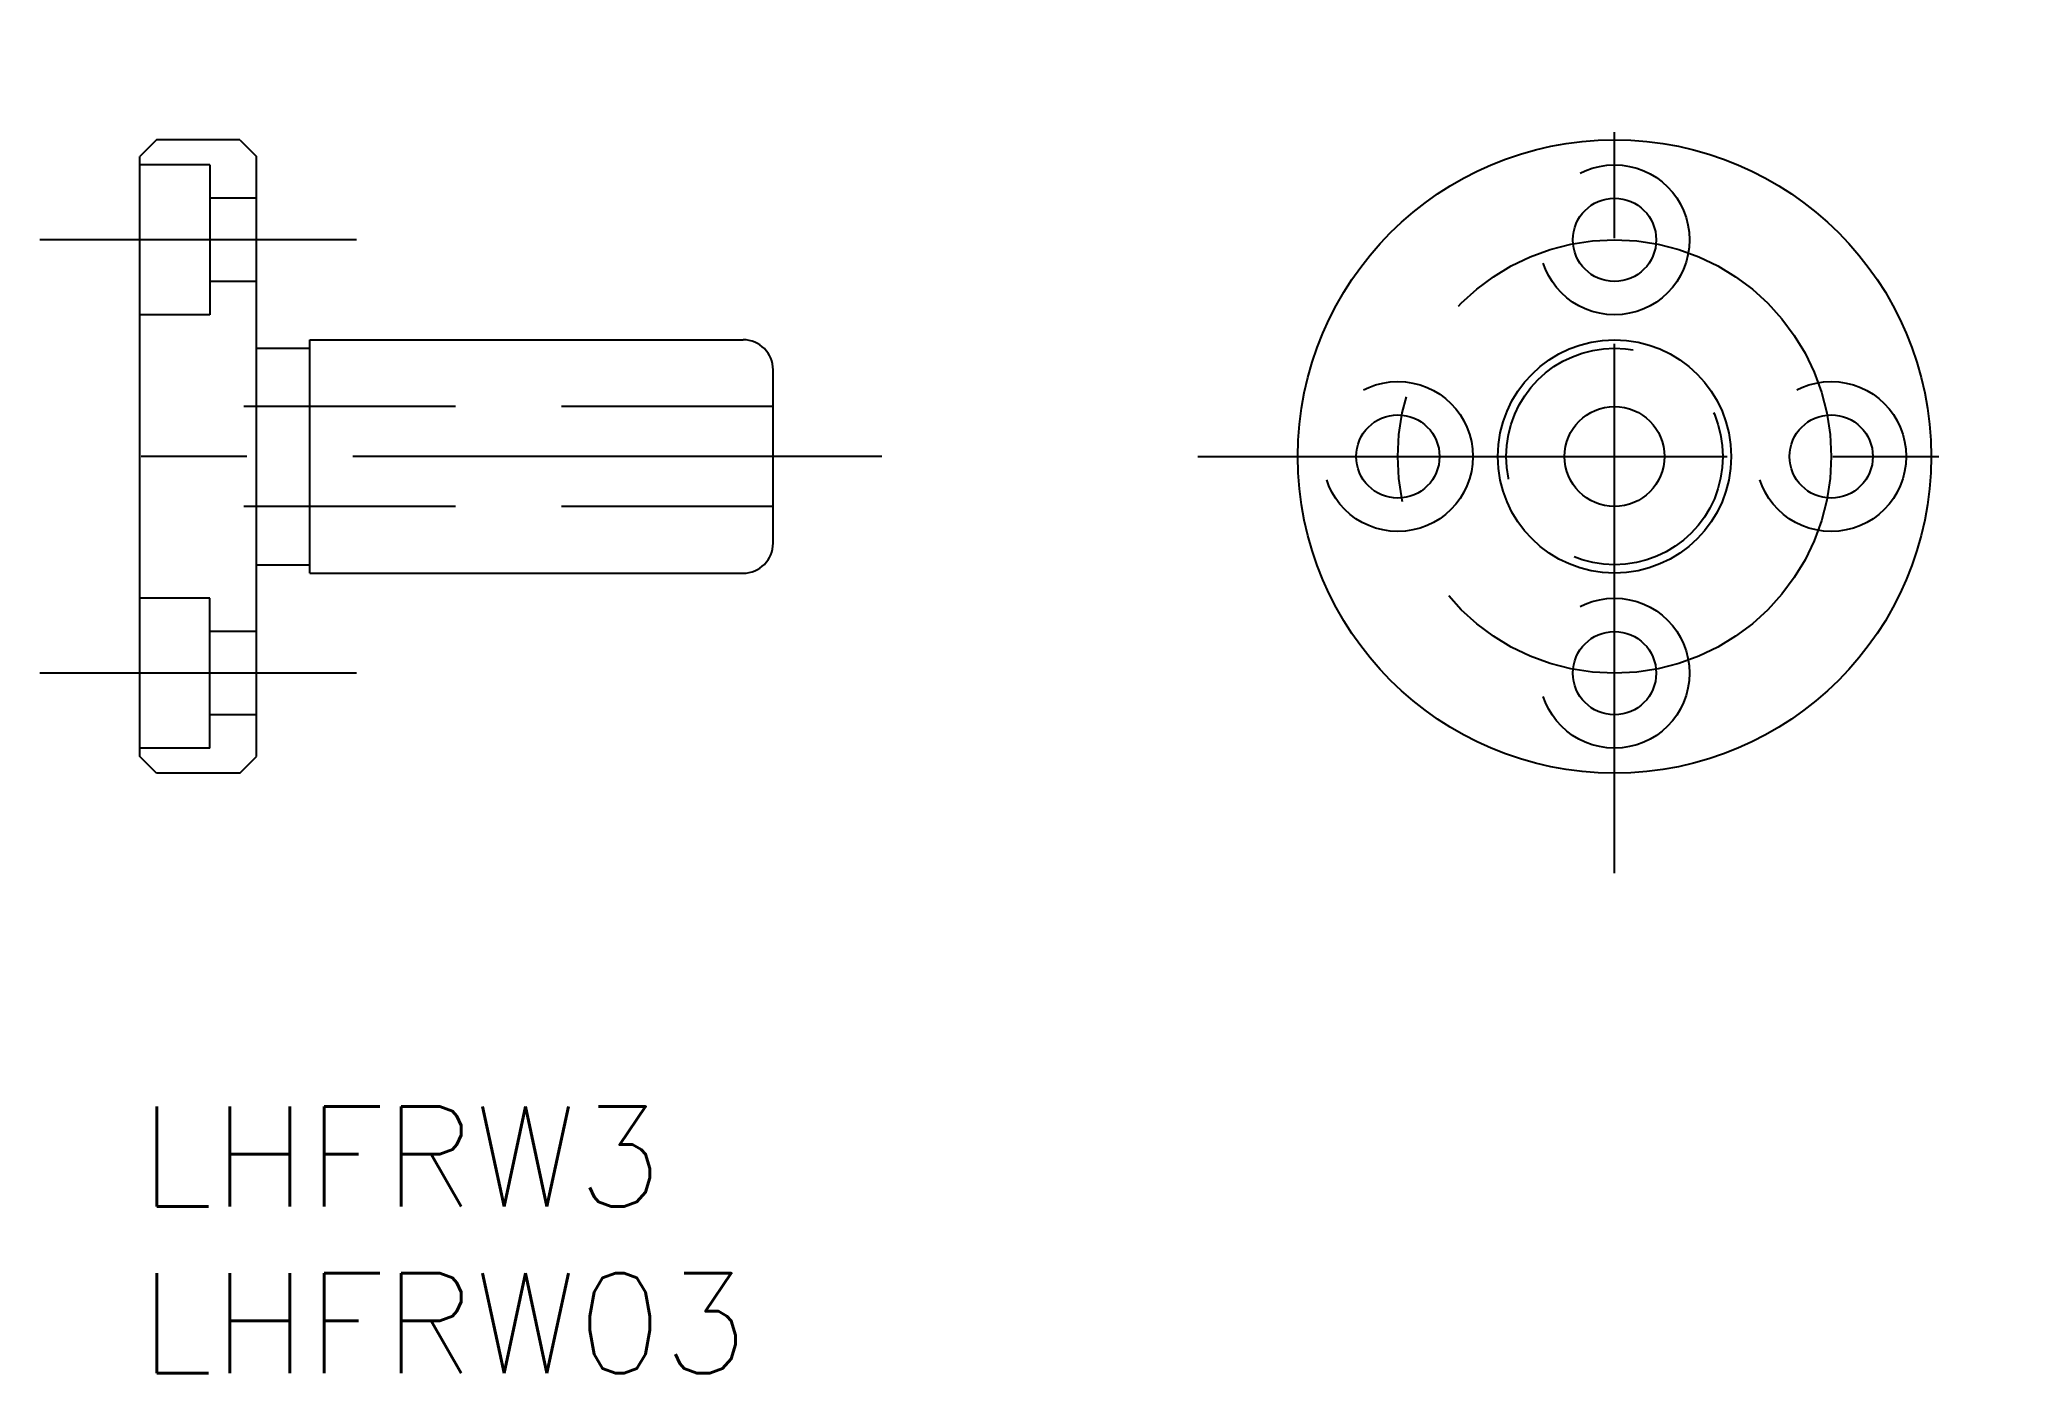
# Model space of a CAD drawing. Extents: x -3 to 56.7, y -8 to 32.
import ezdxf

# ---------------------------------------------------------------- set-up
doc = ezdxf.new("R2010")
doc.units = 0
doc.header["$LTSCALE"] = 0.5
doc.linetypes.add('CENTER', pattern=[50.8, 31.75, -6.35, 6.35, -6.35])
doc.linetypes.add('DASHED', pattern=[19.05, 12.7, -6.35])
for name, color, linetype in [('MSM_CENTER', 1, 'CENTER'), ('MSM_CONTINUOUS', 7, 'CONTINUOUS'), ('MSM_DASHED', 4, 'DASHED'), ('MSM_PART_NUMBER', 7, 'CONTINUOUS')]:
    doc.layers.add(name, color=color, linetype=linetype)
doc.styles.get("Standard").update_dxf_attribs({"font": 'txt.shx', "height": 1, "bigfont": 'bigfont.shx'})

# ---------------------------------------------------------------- blocks, each defined once
blk = doc.blocks.new('*U24')
at = {"layer": 'MSM_PART_NUMBER'}
blk.add_text('LHFRW3', height=3, dxfattribs=at).set_placement((0, -3))
blk = doc.blocks.new('*U25')
at = {"layer": 'MSM_PART_NUMBER'}
blk.add_text('LHFRW03', height=3, dxfattribs=at).set_placement((0, -8))

msp = doc.modelspace()

# ---------------------------------------------------------------- linework, layer by layer
at = {"layer": 'MSM_CENTER'}
for p, q in [((44.243, 7), (44.243, 32)), ((6.5, 26), (-3, 26)), ((22.265, 19.5), (-3, 19.5)), ((31.743, 19.5), (56.743, 19.5)), ((6.5, 13), (-3, 13))]:
    msp.add_line(p, q, dxfattribs=at)
msp.add_circle((44.243, 19.5), 6.5, dxfattribs=at)
at = {"layer": 'MSM_CONTINUOUS'}
for p, q in [((0.5, 29), (0, 28.5)), ((3, 29), (0.5, 29)), ((3, 29), (3.5, 28.5)), ((0, 10.5), (0, 28.5)), ((3.5, 10.5), (3.5, 28.5)), ((3.5, 22.75), (5.1, 22.75)), ((5.1, 23), (18.1, 23)), ((5.1, 16), (5.1, 23)), ((19, 16.9), (19, 22.1)), ((3.5, 16.25), (5.1, 16.25)), ((5.1, 16), (18.1, 16)), ((0.5, 10), (0, 10.5)), ((3, 10), (3.5, 10.5)), ((3, 10), (0.5, 10))]:
    msp.add_line(p, q, dxfattribs=at)
for centre, radius in [((44.243, 19.5), 9.5), ((44.243, 26), 1.25), ((44.243, 19.5), 3.5), ((44.243, 19.5), 1.5), ((37.743, 19.5), 1.25), ((50.743, 19.5), 1.25), ((44.243, 13), 1.25)]:
    msp.add_circle(centre, radius, dxfattribs=at)
for centre, start, end in [((18.1, 22.1), 0, 90), ((18.1, 16.9), 270, 0)]:
    msp.add_arc(centre, 0.9, start, end, dxfattribs=at)
at = {"layer": 'MSM_DASHED'}
for p, q in [((2.1, 28.25), (0, 28.25)), ((2.1, 28.25), (2.1, 23.75)), ((3.5, 27.25), (2.1, 27.25)), ((3.5, 24.75), (2.1, 24.75)), ((2.1, 23.75), (0, 23.75)), ((19, 21), (0, 21)), ((19, 18), (0, 18)), ((2.1, 15.25), (0, 15.25)), ((2.1, 10.75), (2.1, 15.25)), ((3.5, 14.25), (2.1, 14.25)), ((3.5, 11.75), (2.1, 11.75)), ((2.1, 10.75), (0, 10.75))]:
    msp.add_line(p, q, dxfattribs=at)
for centre, radius in [((44.243, 26), 2.25), ((44.243, 19.5), 3.25), ((37.743, 19.5), 2.25), ((50.743, 19.5), 2.25), ((44.243, 13), 2.25)]:
    msp.add_circle(centre, radius, dxfattribs=at)

# ---------------------------------------------------------------- block references
at = {"layer": 'MSM_CONTINUOUS'}
for name in ['*U24', '*U25']:
    msp.add_blockref(name, (0, 0), dxfattribs=at)

doc.saveas('drawing.dxf')
